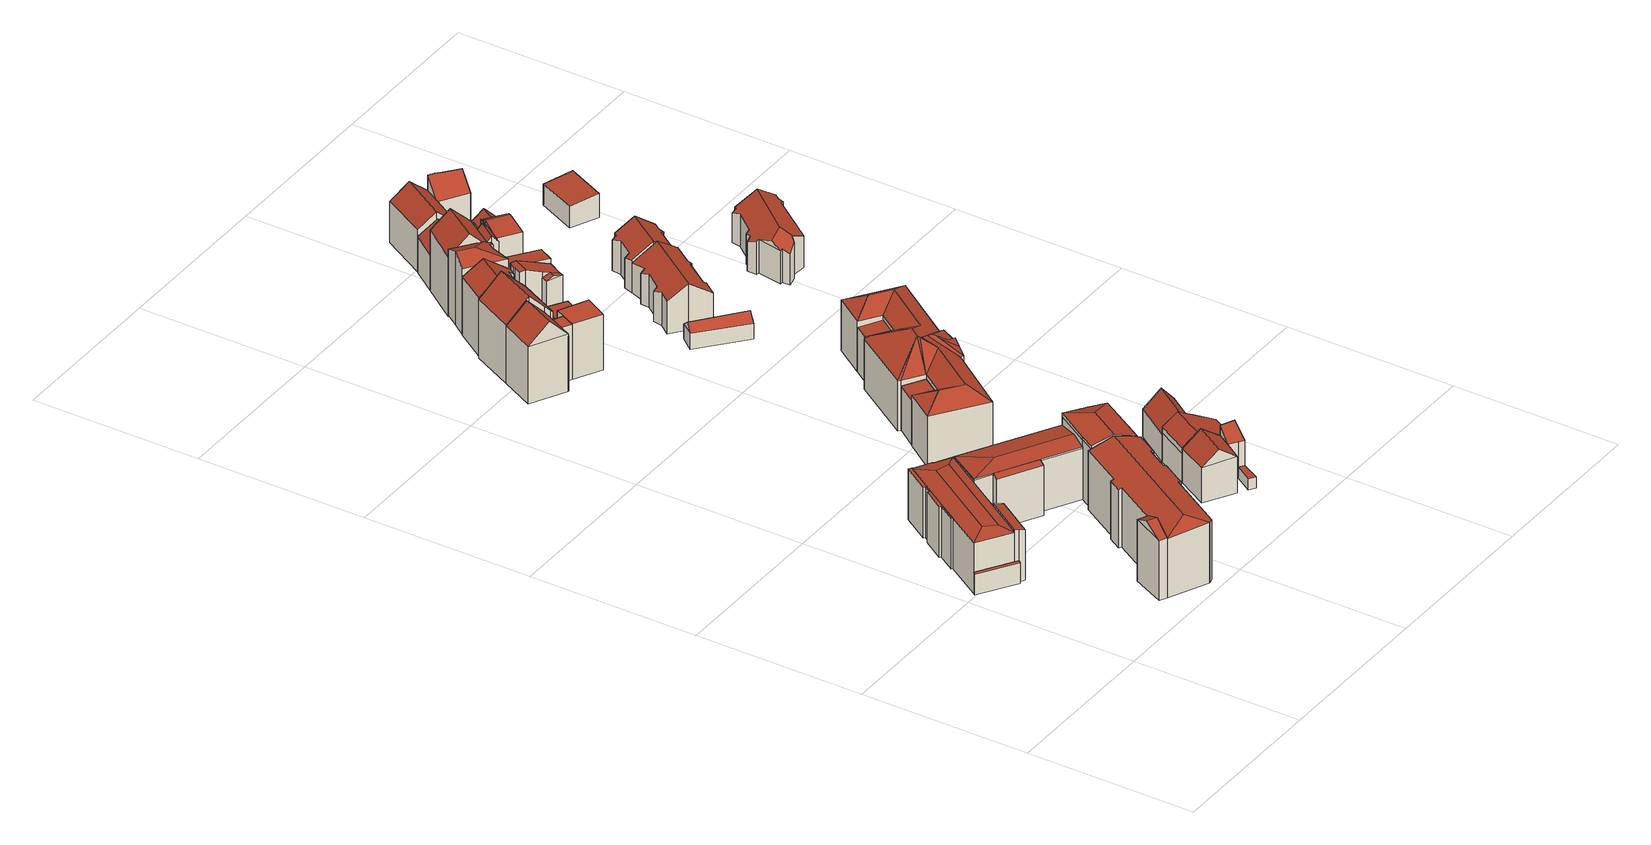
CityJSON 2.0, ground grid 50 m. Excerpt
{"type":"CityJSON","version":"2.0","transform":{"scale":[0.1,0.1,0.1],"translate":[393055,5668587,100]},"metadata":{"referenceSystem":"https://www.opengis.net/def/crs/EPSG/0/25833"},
"CityObjects":{
"building1":{"type":"Building","attributes":{"Gemeindeschluessel":14627140,"Geometrietyp2DReferenz":"3000","function":"31001_9998","roofType":"9999"},"children":["building1-1","building1-2","building1-3","building1-4","building1-5","building1-6","building1-7","building1-8","building1-9","building1-10","building1-11"]},
"building1-1":{"type":"BuildingPart","attributes":{"Dachtyp_tdc":"tdcHipAndGableRoof","Dachneigung":20.92,"QualitaetDacherkennung":38,"Geometrietyp2DReferenz":"3000","roofType":"5000","measuredHeight":20.61},"parents":["building1"],"geometry":[{"type":"MultiSurface","lod":"2","boundaries":[[[0,1,2,3,4,5]],[[6,7,8,9,10,11]],[[12,13,14,15,16,17]],[[18,19,20,21]],[[22,23,24,21,20]],[[18,21,24,7,6]],[[12,25,23,22,13]],[[13,22,20,0]],[[0,20,19,1]],[[1,19,18]],[[16,4,3,26,10,9,27,17]],[[5,28,14,13,0]],[[5,4,16,15]],[[5,15,14,28]],[[29,2,1,18]],[[29,26,3,2]],[[11,29,18,6]],[[11,10,26,29]],[[30,8,7]],[[12,17,27,31]],[[31,27,9,8,30]],[[24,23,25,32,30,7]],[[32,25,12,31]],[[32,31,30]]],"semantics":{"surfaces":[{"type":"WallSurface"},{"type":"RoofSurface"},{"type":"GroundSurface"},{"type":"ClosureSurface"}],"values":[0,0,0,1,1,1,0,0,0,0,2,0,3,3,0,3,0,3,0,3,3,0,3,3]}}]},
"building1-2":{"type":"BuildingPart","attributes":{"Dachtyp_tdc":"tdcPolyFlatRoof","Dachneigung":15.22,"QualitaetDacherkennung":58,"Geometrietyp2DReferenz":"3000","roofType":"2100","measuredHeight":16.03},"parents":["building1"],"geometry":[{"type":"MultiSurface","lod":"2","boundaries":[[[33,34,35,36,37]],[[38,39,40,41,42]],[[39,33,37,40]],[[39,38,43,34,33]],[[37,36,44,41,40]],[[45,35,34,43,46]],[[44,36,35,45]],[[42,46,43,38]],[[42,41,44,45,46]]],"semantics":{"surfaces":[{"type":"WallSurface"},{"type":"RoofSurface"},{"type":"GroundSurface"},{"type":"ClosureSurface"}],"values":[0,0,0,1,2,0,3,0,3]}}]},
"building1-3":{"type":"BuildingPart","attributes":{"Dachtyp_tdc":"tdcPolyFlatRoof","Dachneigung":16.29,"QualitaetDacherkennung":49,"Geometrietyp2DReferenz":"3000","roofType":"2100","measuredHeight":15.86},"parents":["building1"],"geometry":[{"type":"MultiSurface","lod":"2","boundaries":[[[47,48,49,50,51]],[[52,53,54,55,56]],[[52,47,51,53]],[[52,56,48,47]],[[51,50,54,53]],[[55,54,50,49]],[[55,49,48,56]]],"semantics":{"surfaces":[{"type":"WallSurface"},{"type":"RoofSurface"},{"type":"GroundSurface"},{"type":"ClosureSurface"}],"values":[0,0,0,1,2,3,3]}}]},
"building1-4":{"type":"BuildingPart","attributes":{"Dachtyp_tdc":"tdcGableRoof","Dachneigung":25.61,"QualitaetDacherkennung":64,"Geometrietyp2DReferenz":"3000","roofType":"3100","measuredHeight":21},"parents":["building1"],"geometry":[{"type":"MultiSurface","lod":"2","boundaries":[[[57,58,59,60,61]],[[62,63,64,65,66]],[[63,57,61,64]],[[62,58,67]],[[57,63,68]],[[58,57,68,67]],[[63,62,67,68]],[[61,60,65,64]],[[62,66,59,58]],[[66,65,60,59]]],"semantics":{"surfaces":[{"type":"WallSurface"},{"type":"RoofSurface"},{"type":"GroundSurface"},{"type":"ClosureSurface"}],"values":[0,0,0,0,0,1,1,2,0,3]}}]},
"building1-5":{"type":"BuildingPart","attributes":{"Dachtyp_tdc":"tdcFreeFormRoof","Dachneigung":18.02,"QualitaetDacherkennung":41,"Geometrietyp2DReferenz":"3000","roofType":"5000","measuredHeight":20.29},"parents":["building1"],"geometry":[{"type":"MultiSurface","lod":"2","boundaries":[[[69,70,71,72]],[[70,73,74,71]],[[73,75,76,74]],[[75,25,12,17,76]],[[8,77,78,9]],[[77,79,80,78]],[[79,81,82,80]],[[81,83,84,82]],[[83,85,86,84]],[[85,87,88,86]],[[87,89,90,88]],[[89,91,92,90]],[[91,93,94,92]],[[93,95,96,94]],[[95,97,98,96]],[[97,66,65,98]],[[59,99,100,60]],[[99,69,72,100]],[[66,97,95,101]],[[95,93,91,89,87,85,83,81,79,77,8,30,32,101]],[[32,25,75,73,70,69,99,59,66,101]],[[72,71,74,76,17,27,9,78,80,82,84,86,88,90,92,94,96,98,65,60,100]],[[27,17,12,31]],[[31,12,25,32]],[[8,9,27,31,30]],[[30,31,32]],[[60,65,66,59]]],"semantics":{"surfaces":[{"type":"WallSurface"},{"type":"RoofSurface"},{"type":"GroundSurface"},{"type":"ClosureSurface"}],"values":[0,0,0,0,0,0,0,0,0,0,0,0,0,0,0,0,0,0,1,1,1,2,3,3,3,3,3]}}]},
"building1-6":{"type":"BuildingPart","attributes":{"Dachtyp_tdc":"tdcFreeFormRoof","Dachneigung":67.23,"QualitaetDacherkennung":23,"Geometrietyp2DReferenz":"3000","roofType":"5000","measuredHeight":16.41},"parents":["building1"],"geometry":[{"type":"MultiSurface","lod":"2","boundaries":[[[102,11,10,103]],[[2,104,105,3]],[[104,106,107,105]],[[106,102,103,107]],[[108,109,110,106,104]],[[108,104,2]],[[109,108,2,29]],[[111,110,109,29,11]],[[111,11,102]],[[110,111,102,106]],[[103,10,26,3,105,107]],[[26,10,11,29]],[[3,26,29,2]]],"semantics":{"surfaces":[{"type":"WallSurface"},{"type":"RoofSurface"},{"type":"GroundSurface"},{"type":"ClosureSurface"}],"values":[0,0,0,0,1,1,1,1,1,1,2,3,3]}}]},
"building1-7":{"type":"BuildingPart","attributes":{"Dachtyp_tdc":"tdcHipAndGableRoof","Dachneigung":10.15,"QualitaetDacherkennung":16,"Geometrietyp2DReferenz":"3000","roofType":"5000","measuredHeight":16.73},"parents":["building1"],"geometry":[{"type":"MultiSurface","lod":"2","boundaries":[[[49,112,113,114,50]],[[115,5,4,116,117]],[[15,55,54,16]],[[115,118,119]],[[56,14,28,119,118,48]],[[5,115,119,28]],[[49,48,118,112]],[[15,14,56,55]],[[112,118,115]],[[54,50,114,116,4,16]],[[50,54,55,49]],[[117,113,112,115]],[[117,116,114,113]],[[16,4,5,15]],[[55,56,48,49]],[[28,14,15,5]]],"semantics":{"surfaces":[{"type":"WallSurface"},{"type":"RoofSurface"},{"type":"GroundSurface"},{"type":"ClosureSurface"}],"values":[0,0,0,1,1,1,0,0,0,2,3,0,3,3,3,3]}}]},
"building1-8":{"type":"BuildingPart","attributes":{"Dachtyp_tdc":"tdcCutTentRoof","Dachneigung":14.57,"QualitaetDacherkennung":39,"Geometrietyp2DReferenz":"3000","roofType":"9999","measuredHeight":16.49},"parents":["building1"],"geometry":[{"type":"MultiSurface","lod":"2","boundaries":[[[120,121,122,123]],[[121,124,125,122]],[[124,126,127,125]],[[126,128,129,130,127]],[[131,42,41,132,133]],[[134,135,136,137,138]],[[120,135,134,139,140]],[[128,126,124,121,120,140,141]],[[46,42,131,128,141,142]],[[134,46,142,139]],[[142,141,140,139]],[[136,123,122,125,127,130,132,41,44,137]],[[120,123,136,135]],[[133,129,128,131]],[[133,132,130,129]],[[44,41,42,46,45]],[[134,138,45,46]],[[44,45,138,137]]],"semantics":{"surfaces":[{"type":"WallSurface"},{"type":"RoofSurface"},{"type":"GroundSurface"},{"type":"ClosureSurface"}],"values":[0,0,0,0,0,0,1,1,1,1,1,2,3,0,3,3,0,3]}}]},
"building1-9":{"type":"BuildingPart","attributes":{"Dachtyp_tdc":"tdcPolyFlatRoof","Dachneigung":0,"QualitaetDacherkennung":25,"Geometrietyp2DReferenz":"3000","roofType":"1000","measuredHeight":15.36},"parents":["building1"],"geometry":[{"type":"MultiSurface","lod":"2","boundaries":[[[143,144,145,146]],[[144,147,148,145]],[[147,149,150,148]],[[149,151,152,150]],[[151,153,154,152]],[[153,155,156,154]],[[155,157,158,156]],[[157,159,121,122,158]],[[135,143,146,136]],[[135,159,157,155,153,151,149,147,144,143]],[[146,145,148,150,152,154,156,158,122,123,136]],[[135,120,121,159]],[[135,136,123,120]],[[123,122,121,120]]],"semantics":{"surfaces":[{"type":"WallSurface"},{"type":"RoofSurface"},{"type":"GroundSurface"},{"type":"ClosureSurface"}],"values":[0,0,0,0,0,0,0,0,0,1,2,0,3,3]}}]},
"building1-10":{"type":"BuildingPart","attributes":{"Dachtyp_tdc":"tdcPolyFlatRoof","Dachneigung":9.06,"QualitaetDacherkennung":17,"Geometrietyp2DReferenz":"3000","roofType":"2100","measuredHeight":6.41},"parents":["building1"],"geometry":[{"type":"MultiSurface","lod":"2","boundaries":[[[35,160,161,36]],[[160,162,163,161]],[[162,138,137,163]],[[138,162,160,35,45]],[[36,161,163,137,44]],[[36,44,45,35]],[[44,137,138,45]]],"semantics":{"surfaces":[{"type":"WallSurface"},{"type":"RoofSurface"},{"type":"GroundSurface"},{"type":"ClosureSurface"}],"values":[0,0,0,1,2,3,3]}}]},
"building1-11":{"type":"BuildingPart","attributes":{"Dachtyp_tdc":"tdcPolyFlatRoof","Dachneigung":0,"QualitaetDacherkennung":1,"Geometrietyp2DReferenz":"3000","roofType":"1000","measuredHeight":12.86},"parents":["building1"],"geometry":[{"type":"MultiSurface","lod":"2","boundaries":[[[164,133,132,165]],[[129,117,116,130]],[[113,164,165,114]],[[113,117,129,133,164]],[[165,132,130,116,114]],[[130,132,133,129]],[[114,116,117,113]]],"semantics":{"surfaces":[{"type":"WallSurface"},{"type":"RoofSurface"},{"type":"GroundSurface"},{"type":"ClosureSurface"}],"values":[0,0,0,1,2,3,3]}}]},
"building2":{"type":"Building","attributes":{"Gemeindeschluessel":14627140,"Geometrietyp2DReferenz":"3000","function":"31001_9998","roofType":"9999"},"children":["building2-1","building2-2","building2-3"]},
"building2-1":{"type":"BuildingPart","attributes":{"Dachtyp_tdc":"tdcGableRoof","Dachneigung":40.52,"QualitaetDacherkennung":63,"Geometrietyp2DReferenz":"3000","roofType":"3100","measuredHeight":14.81},"parents":["building2"],"geometry":[{"type":"MultiSurface","lod":"2","boundaries":[[[166,167,168,169]],[[167,170,171,168]],[[172,166,169,173]],[[170,167,174]],[[166,172,175]],[[167,166,175,174]],[[172,176,170,174,175]],[[169,168,171,177,173]],[[173,177,176,172]],[[177,171,170,176]]],"semantics":{"surfaces":[{"type":"WallSurface"},{"type":"RoofSurface"},{"type":"GroundSurface"},{"type":"ClosureSurface"}],"values":[0,0,0,0,0,1,1,2,0,3]}}]},
"building2-2":{"type":"BuildingPart","attributes":{"Dachtyp_tdc":"tdcPolyFlatRoof","Dachneigung":3.77,"QualitaetDacherkennung":67,"Geometrietyp2DReferenz":"3000","roofType":"2100","measuredHeight":3.42},"parents":["building2"],"geometry":[{"type":"MultiSurface","lod":"2","boundaries":[[[178,179,180,181]],[[179,182,183,180]],[[182,184,185,183]],[[184,182,179,178]],[[181,180,183,185]],[[181,185,184,178]]],"semantics":{"surfaces":[{"type":"WallSurface"},{"type":"RoofSurface"},{"type":"GroundSurface"},{"type":"ClosureSurface"}],"values":[0,0,0,1,2,3]}}]},
"building2-3":{"type":"BuildingPart","attributes":{"Dachtyp_tdc":"tdcPolyFlatRoof","Dachneigung":33.49,"QualitaetDacherkennung":65,"Geometrietyp2DReferenz":"3000","roofType":"2100","measuredHeight":14.32},"parents":["building2"],"geometry":[{"type":"MultiSurface","lod":"2","boundaries":[[[186,187,188,171,170]],[[187,189,190,188]],[[189,191,178,181,190]],[[192,176,177,185,184]],[[176,192,191,189,187,186]],[[171,188,190,181,185,177]],[[184,178,191,192]],[[184,185,181,178]],[[170,176,186]],[[171,177,176,170]]],"semantics":{"surfaces":[{"type":"WallSurface"},{"type":"RoofSurface"},{"type":"GroundSurface"},{"type":"ClosureSurface"}],"values":[0,0,0,0,1,2,0,3,0,3]}}]},
"building3":{"type":"Building","attributes":{"Dachtyp_tdc":"tdcPolyFlatRoof","Gemeindeschluessel":14627140,"Dachneigung":3.38,"QualitaetDacherkennung":60,"Geometrietyp2DReferenz":"3000","function":"31001_9998","roofType":"2100","measuredHeight":13.88},"geometry":[{"type":"MultiSurface","lod":"2","boundaries":[[[193,194,195,196]],[[194,197,198,195]],[[197,199,200,198]],[[199,193,196,200]],[[199,197,194,193]],[[196,195,198,200]]],"semantics":{"surfaces":[{"type":"WallSurface"},{"type":"RoofSurface"},{"type":"GroundSurface"}],"values":[0,0,0,0,1,2]}}]},
"building4":{"type":"Building","attributes":{"Gemeindeschluessel":14627140,"Geometrietyp2DReferenz":"3000","function":"31001_9998","roofType":"9999"},"children":["building4-1","building4-2","building4-3"]},
"building4-1":{"type":"BuildingPart","attributes":{"Dachtyp_tdc":"tdcPolyFlatRoof","Dachneigung":0,"QualitaetDacherkennung":67,"Geometrietyp2DReferenz":"3000","roofType":"1000","measuredHeight":16.87},"parents":["building4"],"geometry":[{"type":"MultiSurface","lod":"2","boundaries":[[[201,202,203,204]],[[205,206,207,208]],[[206,209,210,207]],[[209,211,212,210]],[[209,206,205,202,201,211]],[[212,204,203,208,207,210]],[[204,212,211,201]],[[208,203,202,205]]],"semantics":{"surfaces":[{"type":"WallSurface"},{"type":"RoofSurface"},{"type":"GroundSurface"},{"type":"ClosureSurface"}],"values":[0,0,0,0,1,2,3,3]}}]},
"building4-2":{"type":"BuildingPart","attributes":{"Dachtyp_tdc":"tdcPolyFlatRoof","Dachneigung":0,"QualitaetDacherkennung":68,"Geometrietyp2DReferenz":"3000","roofType":"1000","measuredHeight":16.9},"parents":["building4"],"geometry":[{"type":"MultiSurface","lod":"2","boundaries":[[[213,214,215,216]],[[214,217,218,215]],[[217,219,205,208,218]],[[220,213,216,203,202]],[[220,219,217,214,213]],[[216,215,218,208,203]],[[202,205,219,220]],[[202,203,208,205]]],"semantics":{"surfaces":[{"type":"WallSurface"},{"type":"RoofSurface"},{"type":"GroundSurface"},{"type":"ClosureSurface"}],"values":[0,0,0,0,1,2,0,3]}}]},
"building4-3":{"type":"BuildingPart","attributes":{"Dachtyp_tdc":"tdcGableRoof","Dachneigung":42.24,"QualitaetDacherkennung":63,"Geometrietyp2DReferenz":"3000","roofType":"3100","measuredHeight":23.09},"parents":["building4"],"geometry":[{"type":"MultiSurface","lod":"2","boundaries":[[[221,222,223,212,211]],[[222,224,225,223]],[[224,226,227,225]],[[222,221,228]],[[226,224,229]],[[221,226,229,228]],[[224,222,228,229]],[[227,204,212,223,225]],[[221,211,201,204,227,226]],[[211,212,204,201]]],"semantics":{"surfaces":[{"type":"WallSurface"},{"type":"RoofSurface"},{"type":"GroundSurface"},{"type":"ClosureSurface"}],"values":[0,0,0,0,0,1,1,2,0,3]}}]},
"building5":{"type":"Building","attributes":{"Dachtyp_tdc":"tdcFreeFormRoof","Gemeindeschluessel":14627140,"Dachneigung":25.95,"QualitaetDacherkennung":25,"Geometrietyp2DReferenz":"3000","function":"31001_9998","roofType":"5000","measuredHeight":14.05},"geometry":[{"type":"MultiSurface","lod":"2","boundaries":[[[230,231,168,188]],[[231,232,233,168]],[[232,234,235,233]],[[234,236,237,235]],[[236,238,239,237]],[[238,230,188,239]],[[240,241,242,243]],[[244,245,240,243,230,246]],[[236,244,246,238]],[[238,246,230]],[[234,245,244,236]],[[232,241,240,245,234]],[[231,242,241,232]],[[230,243,242,231]],[[188,168,233,235,237,239]]],"semantics":{"surfaces":[{"type":"WallSurface"},{"type":"RoofSurface"},{"type":"GroundSurface"}],"values":[0,0,0,0,0,0,1,1,0,0,0,0,0,0,2]}}]},
"building6":{"type":"Building","attributes":{"Gemeindeschluessel":14627140,"Geometrietyp2DReferenz":"3000","function":"31001_9998","roofType":"9999"},"children":["building6-1","building6-2"]},
"building6-1":{"type":"BuildingPart","attributes":{"Dachtyp_tdc":"tdcCutGableRoof","Dachneigung":4.04,"QualitaetDacherkennung":42,"Geometrietyp2DReferenz":"3000","roofType":"9999","measuredHeight":14.34},"parents":["building6"],"geometry":[{"type":"MultiSurface","lod":"2","boundaries":[[[247,248,249,250]],[[248,251,252,249]],[[251,253,254,252]],[[253,255,215,254]],[[255,256,257,215]],[[256,258,216,257]],[[258,259,260,216]],[[259,261,262,260]],[[256,255,253,251]],[[248,247,261,259]],[[251,248,259,258,256]],[[262,250,249,252,254,215,257,216,260]],[[247,250,262,261]]],"semantics":{"surfaces":[{"type":"WallSurface"},{"type":"RoofSurface"},{"type":"GroundSurface"},{"type":"ClosureSurface"}],"values":[0,0,0,0,0,0,0,0,1,1,1,2,3]}}]},
"building6-2":{"type":"BuildingPart","attributes":{"Dachtyp_tdc":"tdcGableRoof","Dachneigung":44.62,"QualitaetDacherkennung":65,"Geometrietyp2DReferenz":"3000","roofType":"3100","measuredHeight":24.09},"parents":["building6"],"geometry":[{"type":"MultiSurface","lod":"2","boundaries":[[[263,264,265,262,261]],[[264,266,227,265]],[[266,267,268,227]],[[267,269,225,268]],[[269,270,271,225]],[[270,272,273,271]],[[272,274,275,273]],[[274,276,277,275]],[[276,278,247,250,277]],[[272,270,269,267]],[[267,266,264,263,278,276,274,272]],[[250,262,265,227,268,225,271,273,275,277]],[[263,261,247,278]],[[261,262,250,247]]],"semantics":{"surfaces":[{"type":"WallSurface"},{"type":"RoofSurface"},{"type":"GroundSurface"},{"type":"ClosureSurface"}],"values":[0,0,0,0,0,0,0,0,0,1,1,2,0,3]}}]},
"building7":{"type":"Building","attributes":{"Dachtyp_tdc":"tdcGableRoof","Gemeindeschluessel":14627140,"Dachneigung":45.23,"QualitaetDacherkennung":65,"Geometrietyp2DReferenz":"3000","function":"31001_9998","roofType":"3100","measuredHeight":13.43},"geometry":[{"type":"MultiSurface","lod":"2","boundaries":[[[279,280,235,281]],[[280,282,233,235]],[[282,283,284,233]],[[283,279,281,284]],[[282,280,285]],[[279,283,286]],[[280,279,286,285]],[[283,282,285,286]],[[281,235,233,284]]],"semantics":{"surfaces":[{"type":"WallSurface"},{"type":"RoofSurface"},{"type":"GroundSurface"}],"values":[0,0,0,0,0,0,1,1,2]}}]},
"building8":{"type":"Building","attributes":{"Gemeindeschluessel":14627140,"Dachtyp_tdc":"tdcFreeFormRoof","Dachneigung":32.36,"QualitaetDacherkennung":27,"Geometrietyp2DReferenz":"3000","function":"31001_9998","roofType":"5000","measuredHeight":21.27},"geometry":[{"type":"MultiSurface","lod":"2","boundaries":[[[287,288,289,290]],[[288,291,292,289]],[[291,293,294,292]],[[293,295,296,294]],[[295,297,298,296]],[[297,299,300,298]],[[299,301,302,300]],[[301,303,304,302]],[[303,305,306,304]],[[305,307,308,306]],[[307,309,310,308]],[[309,311,312,310]],[[311,313,314,312]],[[313,315,316,314]],[[315,317,318,316]],[[317,319,320,318]],[[319,321,322,320]],[[321,323,324,322]],[[323,325,326,324]],[[325,327,328,326]],[[327,329,330,328]],[[329,287,290,330]],[[331,332,333,334,329,327]],[[335,336,337,331,327,325]],[[335,325,323]],[[338,336,335,323,321]],[[338,321,319]],[[337,336,338,319,317]],[[339,332,331,337,317,315]],[[340,341,342,343,344,339,315,313]],[[345,340,313,311]],[[345,311,309]],[[341,340,345,309,307]],[[342,341,307,305]],[[305,343,342]],[[303,343,305]],[[301,343,303]],[[343,301,346]],[[346,301,299]],[[344,343,346,299,297]],[[339,333,332]],[[339,293,333]],[[344,293,339]],[[344,295,293]],[[295,344,297]],[[347,334,333,293,291]],[[348,347,291,288]],[[348,288,287]],[[334,347,348,287,329]],[[290,289,292,294,296,298,300,302,304,306,308,310,312,314,316,318,320,322,324,326,328,330]]],"semantics":{"surfaces":[{"type":"WallSurface"},{"type":"RoofSurface"},{"type":"GroundSurface"}],"values":[0,0,0,0,0,0,0,0,0,0,0,0,0,0,0,0,0,0,0,0,0,0,1,1,1,1,1,1,1,1,1,1,1,1,1,1,1,1,1,1,1,1,1,1,1,1,1,1,1,2]}}]},
"building9":{"type":"Building","attributes":{"Gemeindeschluessel":14627140,"Geometrietyp2DReferenz":"3000","function":"31001_9998","roofType":"9999"},"children":["building9-1","building9-2","building9-3"]},
"building9-1":{"type":"BuildingPart","attributes":{"Dachtyp_tdc":"tdcGableRoof","Dachneigung":35.92,"QualitaetDacherkennung":61,"Geometrietyp2DReferenz":"3000","roofType":"3100","measuredHeight":21.9},"parents":["building9"],"geometry":[{"type":"MultiSurface","lod":"2","boundaries":[[[349,350,351,352]],[[350,353,354,351]],[[353,355,356,354]],[[355,357,358,356]],[[357,359,360,358]],[[359,361,362,360]],[[363,349,352,364]],[[359,357,355,353]],[[353,350,349,363,361,359]],[[352,351,354,356,358,360,362,364]],[[364,362,361,363]]],"semantics":{"surfaces":[{"type":"WallSurface"},{"type":"RoofSurface"},{"type":"GroundSurface"},{"type":"ClosureSurface"}],"values":[0,0,0,0,0,0,0,1,1,2,3]}}]},
"building9-2":{"type":"BuildingPart","attributes":{"Dachtyp_tdc":"tdcGableRoof","Dachneigung":25.83,"QualitaetDacherkennung":42,"Geometrietyp2DReferenz":"3000","roofType":"3100","measuredHeight":16.77},"parents":["building9"],"geometry":[{"type":"MultiSurface","lod":"2","boundaries":[[[365,366,367,368]],[[369,370,371,372,373]],[[370,365,368,371]],[[365,370,374]],[[366,365,374,375]],[[370,369,376,375,374]],[[368,367,372,371]],[[373,377,369]],[[372,367,366,377,373]],[[377,376,369]],[[366,375,376,377]]],"semantics":{"surfaces":[{"type":"WallSurface"},{"type":"RoofSurface"},{"type":"GroundSurface"},{"type":"ClosureSurface"}],"values":[0,0,0,0,1,1,2,0,3,0,3]}}]},
"building9-3":{"type":"BuildingPart","attributes":{"Dachtyp_tdc":"tdcGableRoof","Dachneigung":19.57,"QualitaetDacherkennung":22,"Geometrietyp2DReferenz":"3000","roofType":"3100","measuredHeight":19.11},"parents":["building9"],"geometry":[{"type":"MultiSurface","lod":"2","boundaries":[[[378,379,380,367,366]],[[379,381,382,380]],[[381,383,384,382]],[[383,385,363,364,384]],[[386,387,388,362,361]],[[387,389,390,388]],[[389,373,372,390]],[[387,386,385,383,381,379]],[[379,378,376,377,373,389,387]],[[367,380,382,384,364,362,388,390,372]],[[361,363,385,386]],[[361,362,364,363]],[[366,375,376,378]],[[367,372,373,377,366]],[[366,377,376,375]]],"semantics":{"surfaces":[{"type":"WallSurface"},{"type":"RoofSurface"},{"type":"GroundSurface"},{"type":"ClosureSurface"}],"values":[0,0,0,0,0,0,0,1,1,2,0,3,0,3,3]}}]},
"building10":{"type":"Building","attributes":{"Dachtyp_tdc":"tdcPolyFlatRoof","Gemeindeschluessel":14627140,"Dachneigung":3.73,"QualitaetDacherkennung":61,"Geometrietyp2DReferenz":"3000","function":"31001_9998","roofType":"2100","measuredHeight":13.93},"geometry":[{"type":"MultiSurface","lod":"2","boundaries":[[[391,392,393,394]],[[392,395,396,393]],[[395,397,398,396]],[[397,391,394,398]],[[397,395,392,391]],[[394,393,396,398]]],"semantics":{"surfaces":[{"type":"WallSurface"},{"type":"RoofSurface"},{"type":"GroundSurface"}],"values":[0,0,0,0,1,2]}}]},
"building11":{"type":"Building","attributes":{"Gemeindeschluessel":14627140,"Geometrietyp2DReferenz":"3000","function":"31001_9998","roofType":"9999"},"children":["building11-1","building11-2"]},
"building11-1":{"type":"BuildingPart","attributes":{"Dachtyp_tdc":"tdcPolyFlatRoof","Dachneigung":3.32,"QualitaetDacherkennung":71,"Geometrietyp2DReferenz":"3000","roofType":"2100","measuredHeight":17.28},"parents":["building11"],"geometry":[{"type":"MultiSurface","lod":"2","boundaries":[[[399,400,401,402]],[[400,403,404,401]],[[405,399,402,406]],[[405,403,400,399]],[[402,401,404,406]],[[405,406,404,403]]],"semantics":{"surfaces":[{"type":"WallSurface"},{"type":"RoofSurface"},{"type":"GroundSurface"},{"type":"ClosureSurface"}],"values":[0,0,0,1,2,3]}}]},
"building11-2":{"type":"BuildingPart","attributes":{"Dachtyp_tdc":"tdcHipAndGableRoof","Dachneigung":28.26,"QualitaetDacherkennung":8,"Geometrietyp2DReferenz":"3000","roofType":"5000","measuredHeight":22.4},"parents":["building11"],"geometry":[{"type":"MultiSurface","lod":"2","boundaries":[[[407,408,409,410]],[[408,411,412,409]],[[411,413,414,412]],[[413,415,416,414]],[[415,417,418,416]],[[417,419,405,406,418]],[[420,421,422,404,403]],[[421,423,424,422]],[[423,407,410,424]],[[420,419,417,415,413,411,408,425]],[[408,407,423,425]],[[423,421,420,425]],[[410,409,412,414,416,418,406,404,422,424]],[[420,403,405,419]],[[403,404,406,405]]],"semantics":{"surfaces":[{"type":"WallSurface"},{"type":"RoofSurface"},{"type":"GroundSurface"},{"type":"ClosureSurface"}],"values":[0,0,0,0,0,0,0,0,0,1,1,1,2,0,3]}}]},
"building12":{"type":"Building","attributes":{"Dachtyp_tdc":"tdcGableRoof","Gemeindeschluessel":14627140,"Dachneigung":38.34,"QualitaetDacherkennung":86,"Geometrietyp2DReferenz":"3000","function":"31001_9998","roofType":"3100","measuredHeight":6.84},"geometry":[{"type":"MultiSurface","lod":"2","boundaries":[[[426,427,428,429]],[[427,430,431,428]],[[430,432,433,431]],[[432,426,429,433]],[[430,427,434]],[[426,432,435]],[[427,426,435,434]],[[432,430,434,435]],[[429,428,431,433]]],"semantics":{"surfaces":[{"type":"WallSurface"},{"type":"RoofSurface"},{"type":"GroundSurface"}],"values":[0,0,0,0,0,0,1,1,2]}}]},
"building13":{"type":"Building","attributes":{"Gemeindeschluessel":14627140,"Geometrietyp2DReferenz":"3000","function":"31001_9998","roofType":"9999"},"children":["building13-1","building13-2","building13-3"]},
"building13-1":{"type":"BuildingPart","attributes":{"Dachtyp_tdc":"tdcGableRoof","Dachneigung":48.9,"QualitaetDacherkennung":10,"Geometrietyp2DReferenz":"3000","roofType":"3100","measuredHeight":19.04},"parents":["building13"],"geometry":[{"type":"MultiSurface","lod":"2","boundaries":[[[436,437,438,439]],[[437,440,441,438]],[[440,442,443,441]],[[442,444,445,443]],[[446,447,448,449,450]],[[447,451,452,448]],[[451,453,454,452]],[[453,455,456,454]],[[455,457,458,456]],[[457,459,460,458]],[[453,451,447,446,461,462,444,442,440,437]],[[437,436,459,457,455,453]],[[460,439,438,441,443,445,463,449,448,452,454,456,458]],[[436,439,460,459]],[[446,450,461]],[[450,449,463,462,461]],[[462,463,445,444]]],"semantics":{"surfaces":[{"type":"WallSurface"},{"type":"RoofSurface"},{"type":"GroundSurface"},{"type":"ClosureSurface"}],"values":[0,0,0,0,0,0,0,0,0,0,1,1,2,3,0,3,3]}}]},
"building13-2":{"type":"BuildingPart","attributes":{"Dachtyp_tdc":"tdcGableRoof","Dachneigung":44.42,"QualitaetDacherkennung":68,"Geometrietyp2DReferenz":"3000","roofType":"3100","measuredHeight":23.82},"parents":["building13"],"geometry":[{"type":"MultiSurface","lod":"2","boundaries":[[[464,465,466,467]],[[465,468,469,466]],[[470,464,467,460,459]],[[468,465,471]],[[464,470,472]],[[465,464,472,471]],[[470,468,471,472]],[[467,466,469,439,460]],[[470,459,436,439,469,468]],[[459,460,439,436]]],"semantics":{"surfaces":[{"type":"WallSurface"},{"type":"RoofSurface"},{"type":"GroundSurface"},{"type":"ClosureSurface"}],"values":[0,0,0,0,0,1,1,2,0,3]}}]},
"building13-3":{"type":"BuildingPart","attributes":{"Dachtyp_tdc":"tdcHipAndGableRoof","Dachneigung":12.77,"QualitaetDacherkennung":24,"Geometrietyp2DReferenz":"3000","roofType":"5000","measuredHeight":18.19},"parents":["building13"],"geometry":[{"type":"MultiSurface","lod":"2","boundaries":[[[473,474,475,445,444]],[[474,476,477,475]],[[476,450,449,477]],[[476,474,478]],[[474,473,479,478]],[[479,461,450,476,478]],[[445,475,477,449,463]],[[462,461,479]],[[463,449,450,461,462]],[[473,444,462,479]],[[444,445,463,462]]],"semantics":{"surfaces":[{"type":"WallSurface"},{"type":"RoofSurface"},{"type":"GroundSurface"},{"type":"ClosureSurface"}],"values":[0,0,0,1,1,1,2,0,3,0,3]}}]},
"building14":{"type":"Building","attributes":{"Gemeindeschluessel":14627140,"Geometrietyp2DReferenz":"3000","function":"31001_9998","roofType":"9999"},"children":["building14-1","building14-2"]},
"building14-1":{"type":"BuildingPart","attributes":{"Dachtyp_tdc":"tdcGableRoof","Dachneigung":35.16,"QualitaetDacherkennung":68,"Geometrietyp2DReferenz":"3000","roofType":"3100","measuredHeight":14.01},"parents":["building14"],"geometry":[{"type":"MultiSurface","lod":"2","boundaries":[[[480,481,482,483]],[[481,484,485,482]],[[484,486,487,485]],[[486,488,489,487]],[[488,490,491,489]],[[490,492,493,491]],[[492,494,495,493]],[[494,496,497,495]],[[496,498,499,497]],[[498,500,501,499]],[[502,503,504,505,506]],[[503,480,483,504]],[[507,508,509,500,498,496,494,492,490]],[[490,488,486,484,481,480,503,502,507]],[[483,482,485,487,489,491,493,495,497,499,501,510,511,505,504]],[[512,508,507]],[[511,510,509,508,512]],[[510,501,500,509]],[[502,506,512,507]],[[511,512,506,505]]],"semantics":{"surfaces":[{"type":"WallSurface"},{"type":"RoofSurface"},{"type":"GroundSurface"},{"type":"ClosureSurface"}],"values":[0,0,0,0,0,0,0,0,0,0,0,0,1,1,2,0,3,3,0,3]}}]},
"building14-2":{"type":"BuildingPart","attributes":{"Dachtyp_tdc":"tdcGableRoof","Dachneigung":34.87,"QualitaetDacherkennung":39,"Geometrietyp2DReferenz":"3000","roofType":"3100","measuredHeight":13.97},"parents":["building14"],"geometry":[{"type":"MultiSurface","lod":"2","boundaries":[[[513,514,515,516]],[[514,517,518,515]],[[517,519,520,518]],[[519,521,522,520]],[[521,523,524,522]],[[523,525,526,524]],[[525,527,528,526]],[[527,529,530,528]],[[529,531,532,530]],[[531,533,534,532]],[[533,535,536,534]],[[535,537,538,536]],[[537,539,540,538]],[[539,506,505,540]],[[541,542,543,501,500]],[[542,513,516,543]],[[544,508,512,506,539,537,535,533,531,529,527,525]],[[525,523,521,519,517,514,513,542,541,544]],[[516,515,518,520,522,524,526,528,530,532,534,536,538,540,505,511,510,501,543]],[[509,508,544]],[[510,511,512,508,509]],[[511,505,506,512]],[[541,500,509,544]],[[510,509,500,501]]],"semantics":{"surfaces":[{"type":"WallSurface"},{"type":"RoofSurface"},{"type":"GroundSurface"},{"type":"ClosureSurface"}],"values":[0,0,0,0,0,0,0,0,0,0,0,0,0,0,0,0,1,1,2,0,3,3,0,3]}}]},
"building15":{"type":"Building","attributes":{"Gemeindeschluessel":14627140,"Geometrietyp2DReferenz":"3000","function":"31001_9998","roofType":"9999"},"children":["building15-1","building15-2","building15-3"]},
"building15-1":{"type":"BuildingPart","attributes":{"Dachtyp_tdc":"tdcPolyFlatRoof","Dachneigung":3.6,"QualitaetDacherkennung":43,"Geometrietyp2DReferenz":"3000","roofType":"2100","measuredHeight":8.48},"parents":["building15"],"geometry":[{"type":"MultiSurface","lod":"2","boundaries":[[[545,546,547,548]],[[546,549,550,547]],[[549,551,552,550]],[[551,553,554,552]],[[553,555,556,554]],[[557,558,559,560]],[[558,561,562,559]],[[561,558,557,555,553,551,549,546,545]],[[548,547,550,552,554,556,560,559,562]],[[557,560,556,555]],[[548,562,561,545]]],"semantics":{"surfaces":[{"type":"WallSurface"},{"type":"RoofSurface"},{"type":"GroundSurface"},{"type":"ClosureSurface"}],"values":[0,0,0,0,0,0,0,1,2,3,3]}}]},
"building15-2":{"type":"BuildingPart","attributes":{"Dachtyp_tdc":"tdcGableRoof","Dachneigung":38.99,"QualitaetDacherkennung":68,"Geometrietyp2DReferenz":"3000","roofType":"3100","measuredHeight":15.26},"parents":["building15"],"geometry":[{"type":"MultiSurface","lod":"2","boundaries":[[[563,564,557,560,565]],[[566,567,469,556,555]],[[567,568,466,469]],[[568,563,565,466]],[[568,569,570,571]],[[572,573,570,569,574]],[[567,574,569,568]],[[566,572,574,567]],[[564,573,572,566]],[[563,571,570,573,564]],[[568,571,563]],[[565,560,556,469,466]],[[555,557,564,566]],[[555,556,560,557]]],"semantics":{"surfaces":[{"type":"WallSurface"},{"type":"RoofSurface"},{"type":"GroundSurface"},{"type":"ClosureSurface"}],"values":[0,0,0,0,1,1,0,0,0,0,0,2,0,3]}}]},
"building15-3":{"type":"BuildingPart","attributes":{"Dachtyp_tdc":"tdcGableRoof","Dachneigung":44.95,"QualitaetDacherkennung":70,"Geometrietyp2DReferenz":"3000","roofType":"3100","measuredHeight":15.79},"parents":["building15"],"geometry":[{"type":"MultiSurface","lod":"2","boundaries":[[[575,576,577,562,561]],[[576,578,579,577]],[[578,580,475,579]],[[580,581,582,475]],[[581,583,445,582]],[[583,584,585,445]],[[584,586,545,548,585]],[[581,580,578,576]],[[576,575,586,584,583,581]],[[548,562,577,579,475,582,445,585]],[[561,545,586,575]],[[561,562,548,545]]],"semantics":{"surfaces":[{"type":"WallSurface"},{"type":"RoofSurface"},{"type":"GroundSurface"},{"type":"ClosureSurface"}],"values":[0,0,0,0,0,0,0,1,1,2,0,3]}}]},
"building16":{"type":"Building","attributes":{"Gemeindeschluessel":14627140,"Geometrietyp2DReferenz":"3000","function":"31001_9998","roofType":"9999"},"children":["building16-1","building16-2","building16-3"]},
"building16-1":{"type":"BuildingPart","attributes":{"Dachtyp_tdc":"tdcPolyFlatRoof","Dachneigung":30.6,"QualitaetDacherkennung":53,"Geometrietyp2DReferenz":"3000","roofType":"2100","measuredHeight":8.59},"parents":["building16"],"geometry":[{"type":"MultiSurface","lod":"2","boundaries":[[[587,588,589,590]],[[588,591,592,589]],[[591,593,594,592]],[[593,595,596,594]],[[595,597,598,596]],[[597,599,600,598]],[[599,601,602,600]],[[601,603,604,602]],[[603,601,599,597,595,593,591,588,587]],[[590,589,592,594,596,598,600,602,604]],[[587,590,604,603]]],"semantics":{"surfaces":[{"type":"WallSurface"},{"type":"RoofSurface"},{"type":"GroundSurface"},{"type":"ClosureSurface"}],"values":[0,0,0,0,0,0,0,0,1,2,3]}}]},
"building16-2":{"type":"BuildingPart","attributes":{"Dachtyp_tdc":"tdcPolyFlatRoof","Dachneigung":42.41,"QualitaetDacherkennung":67,"Geometrietyp2DReferenz":"3000","roofType":"2100","measuredHeight":17.67},"parents":["building16"],"geometry":[{"type":"MultiSurface","lod":"2","boundaries":[[[605,606,607,608,609]],[[606,610,611,607]],[[610,612,613,611]],[[612,614,615,613]],[[614,616,617,615]],[[616,614,612,610,606,605,618]],[[608,607,611,613,615,617]],[[609,618,605]],[[608,617,616,618,609]]],"semantics":{"surfaces":[{"type":"WallSurface"},{"type":"RoofSurface"},{"type":"GroundSurface"},{"type":"ClosureSurface"}],"values":[0,0,0,0,0,1,2,0,3]}}]},
"building16-3":{"type":"BuildingPart","attributes":{"Dachtyp_tdc":"tdcGableRoof","Dachneigung":40.7,"QualitaetDacherkennung":61,"Geometrietyp2DReferenz":"3000","roofType":"3100","measuredHeight":17.21},"parents":["building16"],"geometry":[{"type":"MultiSurface","lod":"2","boundaries":[[[619,620,621,604,603]],[[620,622,623,621]],[[622,624,625,623]],[[624,626,627,625]],[[626,609,608,627]],[[628,629,587,590,617,616]],[[626,624,622,620]],[[620,619,629,628,618,609,626]],[[590,604,621,623,625,627,608,617]],[[603,587,629,619]],[[603,604,590,587]],[[616,618,628]],[[617,608,609,618,616]]],"semantics":{"surfaces":[{"type":"WallSurface"},{"type":"RoofSurface"},{"type":"GroundSurface"},{"type":"ClosureSurface"}],"values":[0,0,0,0,0,0,1,1,2,0,3,0,3]}}]},
"building17":{"type":"Building","attributes":{"Dachtyp_tdc":"tdcPolyFlatRoof","Gemeindeschluessel":14627140,"Dachneigung":0,"QualitaetDacherkennung":62,"Geometrietyp2DReferenz":"3000","function":"31001_9998","roofType":"1000","measuredHeight":11.86},"geometry":[{"type":"MultiSurface","lod":"2","boundaries":[[[630,631,632,633]],[[631,634,635,632]],[[634,636,637,635]],[[636,638,639,637]],[[638,640,641,639]],[[640,630,633,641]],[[640,638,636,634,631,630]],[[633,632,635,637,639,641]]],"semantics":{"surfaces":[{"type":"WallSurface"},{"type":"RoofSurface"},{"type":"GroundSurface"}],"values":[0,0,0,0,0,0,1,2]}}]},
"building18":{"type":"Building","attributes":{"Dachtyp_tdc":"tdcFreeFormRoof","Gemeindeschluessel":14627140,"Dachneigung":32.18,"QualitaetDacherkennung":35,"Geometrietyp2DReferenz":"3000","function":"31001_9998","roofType":"5000","measuredHeight":13.57},"geometry":[{"type":"MultiSurface","lod":"2","boundaries":[[[642,643,644,645]],[[643,646,647,644]],[[646,648,649,647]],[[648,650,651,649]],[[650,652,653,651]],[[652,654,655,653]],[[654,656,657,655]],[[656,658,659,657]],[[658,660,661,659]],[[660,662,663,661]],[[662,664,665,663]],[[664,666,667,665]],[[666,668,669,667]],[[668,670,671,669]],[[670,672,673,671]],[[672,674,675,673]],[[674,676,677,675]],[[676,678,679,677]],[[678,680,681,679]],[[680,682,683,681]],[[682,642,645,683]],[[676,684,685,686,642,682,680,678]],[[668,666,687,685,684,674,672,670]],[[687,664,662,660,658,656,654,652,650,648,646,643,686,685]],[[676,674,684]],[[643,642,686]],[[666,664,687]],[[645,644,647,649,651,653,655,657,659,661,663,665,667,669,671,673,675,677,679,681,683]]],"semantics":{"surfaces":[{"type":"WallSurface"},{"type":"RoofSurface"},{"type":"GroundSurface"}],"values":[0,0,0,0,0,0,0,0,0,0,0,0,0,0,0,0,0,0,0,0,0,1,1,1,0,0,0,2]}}]},
"building19":{"type":"Building","attributes":{"Dachtyp_tdc":"tdcPolyFlatRoof","Gemeindeschluessel":14627140,"Dachneigung":5.18,"QualitaetDacherkennung":88,"Geometrietyp2DReferenz":"3000","function":"31001_9998","roofType":"2100","measuredHeight":7.3},"geometry":[{"type":"MultiSurface","lod":"2","boundaries":[[[688,689,690,691]],[[689,692,693,690]],[[692,694,695,693]],[[694,688,691,695]],[[694,692,689,688]],[[691,690,693,695]]],"semantics":{"surfaces":[{"type":"WallSurface"},{"type":"RoofSurface"},{"type":"GroundSurface"}],"values":[0,0,0,0,1,2]}}]}
},
"vertices":[
[583,590,212],[647,554,212],[647,554,185],[647,554,31],[583,590,31],[583,590,186],[666,473,212],[610,380,212],[610,380,211],[610,380,31],[666,473,31],[666,473,185],[495,446,212],[520,487,212],[520,487,190],[520,487,186],[520,487,31],[495,446,31],[697,526,212],[647,554,217],[583,590,222],[610,508,238],[520,487,222],[495,446,222],[552,413,238],[495,446,213],[697,526,31],[551,414,31],[547,531,199],[697,526,185],[608,382,212],[551,414,212],[551,414,234],
[130,410,184],[115,419,189],[115,419,96],[115,419,31],[130,410,31],[177,537,192],[202,521,184],[202,521,31],[177,537,31],[177,537,185],[105,426,192],[105,426,31],[105,426,96],[105,426,185],
[286,596,184],[296,614,190],[296,614,186],[296,614,31],[286,596,31],[404,530,184],[404,530,31],[414,547,31],[414,547,186],[414,547,190],
[279,168,219],[311,154,219],[311,154,211],[311,154,31],[279,168,31],[256,63,213],[235,73,213],[235,73,31],[256,63,31],[256,63,211],[286,113,241],[259,126,241],
[382,290,208],[406,329,208],[406,329,31],[382,290,31],[413,325,211],[413,325,31],[488,450,211],[488,450,31],[609,378,211],[609,378,31],[616,373,208],[616,373,31],[580,312,208],[580,312,31],[572,316,211],[572,316,31],[533,252,211],[533,252,31],[541,248,208],[541,248,31],[497,175,208],[497,175,31],[490,180,211],[490,180,31],[390,14,211],[390,14,31],[373,9,215],[373,9,31],[372,9,215],[372,9,31],[389,285,211],[389,285,31],[343,69,234],
[673,468,185],[673,468,31],[651,561,185],[651,561,31],[709,528,185],[709,528,31],[652,556,194],[703,527,194],[703,527,195],[672,474,196],
[249,640,186],[249,640,160],[249,640,31],[314,742,186],[314,742,31],[314,742,160],[249,640,190],[347,643,199],
[209,801,185],[212,805,184],[212,805,31],[209,801,31],[263,776,184],[263,776,31],[260,772,185],[260,772,31],[310,744,185],[310,744,160],[310,744,31],[206,582,185],[206,582,31],[206,582,160],[8,488,185],[76,594,185],[76,594,31],[8,488,31],[8,488,96],[69,502,196],[221,739,196],[265,726,194],[101,471,194],
[72,596,185],[104,647,185],[104,647,31],[72,596,31],[100,650,185],[100,650,31],[140,713,185],[140,713,31],[145,710,185],[145,710,31],[157,729,185],[157,729,31],[153,732,185],[153,732,31],[203,810,185],[203,810,31],[212,805,185],
[110,412,94],[110,412,31],[3,481,94],[3,481,31],
[210,579,160],[210,579,31],
[662,219,143],[713,311,140],[713,311,37],[662,219,37],[809,258,146],[809,258,37],[750,168,148],[750,168,37],[760,285,185],[705,194,185],[783,219,147],[783,219,37],
[823,193,71],[794,139,71],[794,139,37],[823,193,37],[775,152,70],[775,152,37],[808,203,70],[808,203,37],
[809,258,178],[846,238,180],[846,238,37],[825,196,149],[825,196,37],[823,193,147],[808,203,147],
[539,938,180],[482,979,176],[482,979,41],[539,938,41],[526,1038,176],[526,1038,41],[582,999,180],[582,999,41],
[306,1954,170],[339,1938,170],[339,1938,2],[306,1954,2],[320,1899,170],[290,1915,170],[290,1915,2],[320,1899,2],[270,1877,170],[270,1877,2],[269,1877,170],[269,1877,2],
[351,1964,171],[436,1923,171],[436,1923,2],[351,1964,2],[400,1856,171],[400,1856,2],[320,1899,171],[339,1938,171],
[269,1877,177],[165,1931,176],[165,1931,2],[214,2030,177],[214,2030,2],[319,1980,178],[319,1980,2],[220,1902,233],[269,2003,233],
[846,238,125],[713,311,125],[766,405,125],[766,405,37],[837,359,125],[837,359,37],[891,324,125],[891,324,37],[866,277,125],[866,277,37],[802,382,178],[766,405,143],[713,311,143],[751,290,178],[891,324,126],[837,359,158],[866,277,126],
[367,2027,140],[376,2022,145],[376,2022,2],[367,2027,2],[442,1990,140],[442,1990,2],[466,1979,104],[466,1979,2],[436,1923,106],[413,1934,140],[413,1934,2],[351,1964,145],[347,1966,145],[347,1966,2],[340,1970,141],[340,1970,2],
[340,1970,173],[335,1972,178],[335,1972,2],[319,1980,196],[276,2000,243],[276,2000,2],[214,2030,179],[275,2152,180],[275,2152,2],[336,2123,243],[336,2123,2],[381,2101,193],[381,2101,2],[399,2092,174],[399,2092,2],[367,2027,173],
[907,461,133],[837,359,133],[907,461,37],[766,405,121],[837,509,121],[837,509,37],[808,378,172],[879,480,172],
[421,893,193],[482,979,193],[482,979,40],[421,893,40],[539,938,193],[539,938,40],[582,999,193],[582,999,40],[526,1038,193],[526,1038,40],[518,1044,193],[518,1044,40],[635,1219,193],[635,1219,40],[646,1222,193],[646,1222,40],[652,1218,193],[652,1218,40],[709,1178,193],[709,1178,40],[750,1237,193],[750,1237,40],[692,1278,193],[692,1278,40],[753,1365,193],[753,1365,40],[897,1264,193],[897,1264,40],[768,1079,193],[768,1079,40],[778,1071,193],[778,1071,40],[758,1032,193],[758,1032,40],[764,1028,193],[764,1028,40],[736,998,193],[736,998,40],[705,964,193],[705,964,40],[697,970,193],[697,970,40],[568,789,193],[568,789,40],[682,1060,234],[651,1055,248],[658,1011,228],[555,866,228],[698,1033,226],[697,1044,231],[695,1051,234],[724,1024,210],[647,1058,248],[824,1251,227],[824,1250,227],[721,1105,227],[664,1094,253],[646,1067,252],[766,1291,227],[643,1206,202],[551,865,226],[495,906,226],
[417,2152,185],[381,2101,185],[381,2101,7],[417,2152,7],[328,2127,226],[328,2127,7],[275,2152,184],[275,2152,7],[335,2240,184],[335,2240,7],[382,2206,226],[382,2206,7],[442,2163,175],[442,2163,7],[429,2144,175],[429,2144,7],
[458,2064,164],[466,2083,164],[466,2083,7],[458,2064,7],[506,2053,167],[501,2043,167],[501,2043,7],[506,2053,7],[506,2053,165],[477,2055,174],[484,2070,174],[485,2069,174],[502,2056,167],
[466,2083,182],[431,2109,198],[431,2109,7],[418,2119,194],[418,2119,7],[431,2143,194],[431,2143,7],[429,2144,194],[442,2163,194],[455,2153,198],[455,2153,7],[531,2098,165],[531,2098,7],
[709,1178,181],[652,1218,176],[652,1218,41],[709,1178,41],[692,1278,176],[692,1278,41],[750,1237,181],[750,1237,41],
[557,2144,178],[531,2098,181],[531,2098,8],[557,2144,8],[437,2166,181],[437,2166,8],[454,2218,178],[454,2218,8],
[391,2318,209],[469,2261,209],[469,2261,8],[391,2318,8],[485,2248,201],[485,2248,8],[477,2237,202],[477,2237,8],[469,2242,206],[469,2242,8],[457,2227,208],[457,2227,8],[454,2218,208],[437,2166,207],[335,2240,207],[335,2240,8],[362,2277,232],[362,2277,8],[405,2246,232],
[675,1579,88],[546,1687,91],[546,1687,42],[675,1579,42],[581,1729,86],[581,1729,42],[715,1627,83],[715,1627,42],[561,1705,111],[692,1600,111],
[541,2334,171],[558,2322,194],[558,2322,3],[541,2334,3],[567,2316,181],[567,2316,3],[587,2345,182],[587,2345,3],[593,2341,173],[593,2341,3],[547,2273,172],[547,2274,172],[547,2274,3],[547,2273,3],[547,2273,170],[538,2260,171],[538,2260,3],[520,2269,194],[520,2269,3],[505,2276,176],[505,2276,3],[485,2248,176],[485,2248,3],[484,2249,174],[484,2249,3],[551,2279,172],[584,2328,173],[584,2328,3],
[391,2318,184],[467,2421,187],[467,2421,3],[391,2318,3],[556,2356,189],[556,2356,3],[484,2249,187],[511,2388,241],[438,2283,241],
[593,2341,179],[650,2302,179],[650,2302,3],[609,2233,170],[609,2233,3],[640,2290,185],[584,2328,185],
[710,1977,141],[744,2024,141],[744,2024,40],[710,1977,40],[748,2052,132],[748,2052,40],[761,2048,141],[761,2048,40],[767,2057,141],[767,2057,40],[812,2025,180],[812,2025,40],[857,1992,141],[857,1992,40],[845,1975,141],[845,1975,40],[847,1961,134],[847,1961,40],[833,1959,141],[833,1959,40],[784,1888,141],[784,1888,40],[689,1956,137],[697,1981,132],[697,1981,40],[689,1956,40],[689,1956,130],[738,1921,180],[743,1918,176],[746,1915,173],[746,1915,40],[738,1921,40],[738,1921,173],
[755,1831,146],[757,1818,140],[757,1818,40],[755,1831,40],[744,1815,146],[744,1815,40],[695,1744,145],[695,1744,40],[702,1739,139],[702,1739,40],[674,1700,139],[674,1700,40],[622,1741,180],[622,1741,40],[577,1777,140],[577,1777,40],[603,1810,141],[603,1810,40],[607,1837,132],[607,1837,40],[620,1834,141],[620,1834,40],[654,1881,141],[654,1881,40],[658,1908,132],[658,1908,40],[671,1905,141],[671,1905,40],[784,1888,151],[791,1882,146],[791,1882,40],[746,1915,180],
[619,2399,84],[598,2413,84],[598,2413,3],[619,2399,3],[586,2396,85],[586,2396,3],[605,2383,85],[605,2383,3],[584,2347,88],[584,2347,3],[560,2363,88],[560,2363,3],[600,2426,83],[603,2423,83],[603,2423,3],[600,2426,3],[625,2407,83],[625,2407,3],
[519,2492,110],[600,2426,110],[519,2492,3],[560,2363,110],[556,2356,110],[467,2421,110],[512,2388,156],[560,2458,156],[519,2492,113],[560,2363,111],[600,2426,113],[556,2356,111],
[625,2407,120],[658,2382,161],[658,2382,3],[686,2361,127],[686,2361,3],[650,2302,125],[620,2322,161],[620,2322,3],[593,2341,129],[628,2393,131],[628,2393,3],[619,2399,120],
[616,2457,70],[644,2449,64],[644,2449,5],[616,2457,5],[672,2428,64],[672,2428,5],[681,2440,56],[681,2440,5],[706,2420,56],[706,2420,5],[713,2429,49],[713,2429,5],[723,2422,49],[723,2422,5],[686,2361,91],[686,2361,5],[599,2429,89],[599,2429,5],
[683,2567,182],[700,2556,182],[700,2556,5],[683,2567,5],[683,2567,135],[717,2544,180],[717,2544,5],[761,2513,178],[761,2513,5],[735,2471,132],[735,2471,5],[655,2520,132],[655,2520,5],[657,2524,136],
[599,2429,137],[559,2460,177],[559,2460,5],[519,2492,133],[519,2492,5],[594,2625,131],[594,2625,5],[639,2595,177],[639,2595,5],[655,2520,136],[616,2457,137],
[717,2544,128],[739,2578,128],[739,2578,9],[717,2544,9],[742,2583,128],[742,2583,9],[797,2547,128],[797,2547,9],[772,2506,128],[772,2506,9],[761,2513,128],[761,2513,9],
[921,1655,144],[933,1729,147],[933,1729,44],[921,1655,44],[925,1730,143],[925,1730,44],[926,1759,132],[926,1759,44],[944,1761,139],[944,1761,44],[950,1778,136],[950,1778,44],[964,1777,143],[964,1777,44],[1011,1835,143],[1011,1835,44],[1015,1862,134],[1015,1862,44],[1028,1858,141],[1028,1858,44],[1032,1865,141],[1032,1865,44],[1071,1839,170],[1071,1839,44],[1125,1801,149],[1125,1801,44],[1116,1787,148],[1116,1787,44],[1118,1773,142],[1118,1773,44],[1104,1771,147],[1104,1771,44],[1016,1646,141],[1016,1646,44],[968,1651,164],[968,1651,44],[960,1639,155],[960,1639,44],[929,1632,137],[929,1632,44],[928,1655,147],[928,1655,44],[970,1650,164],[967,1687,180],[926,1686,161],[1084,1830,180],
[928,2375,87],[1009,2338,95],[1009,2338,22],[928,2375,22],[957,2225,95],[957,2225,22],[876,2263,87],[876,2263,22]
]}
